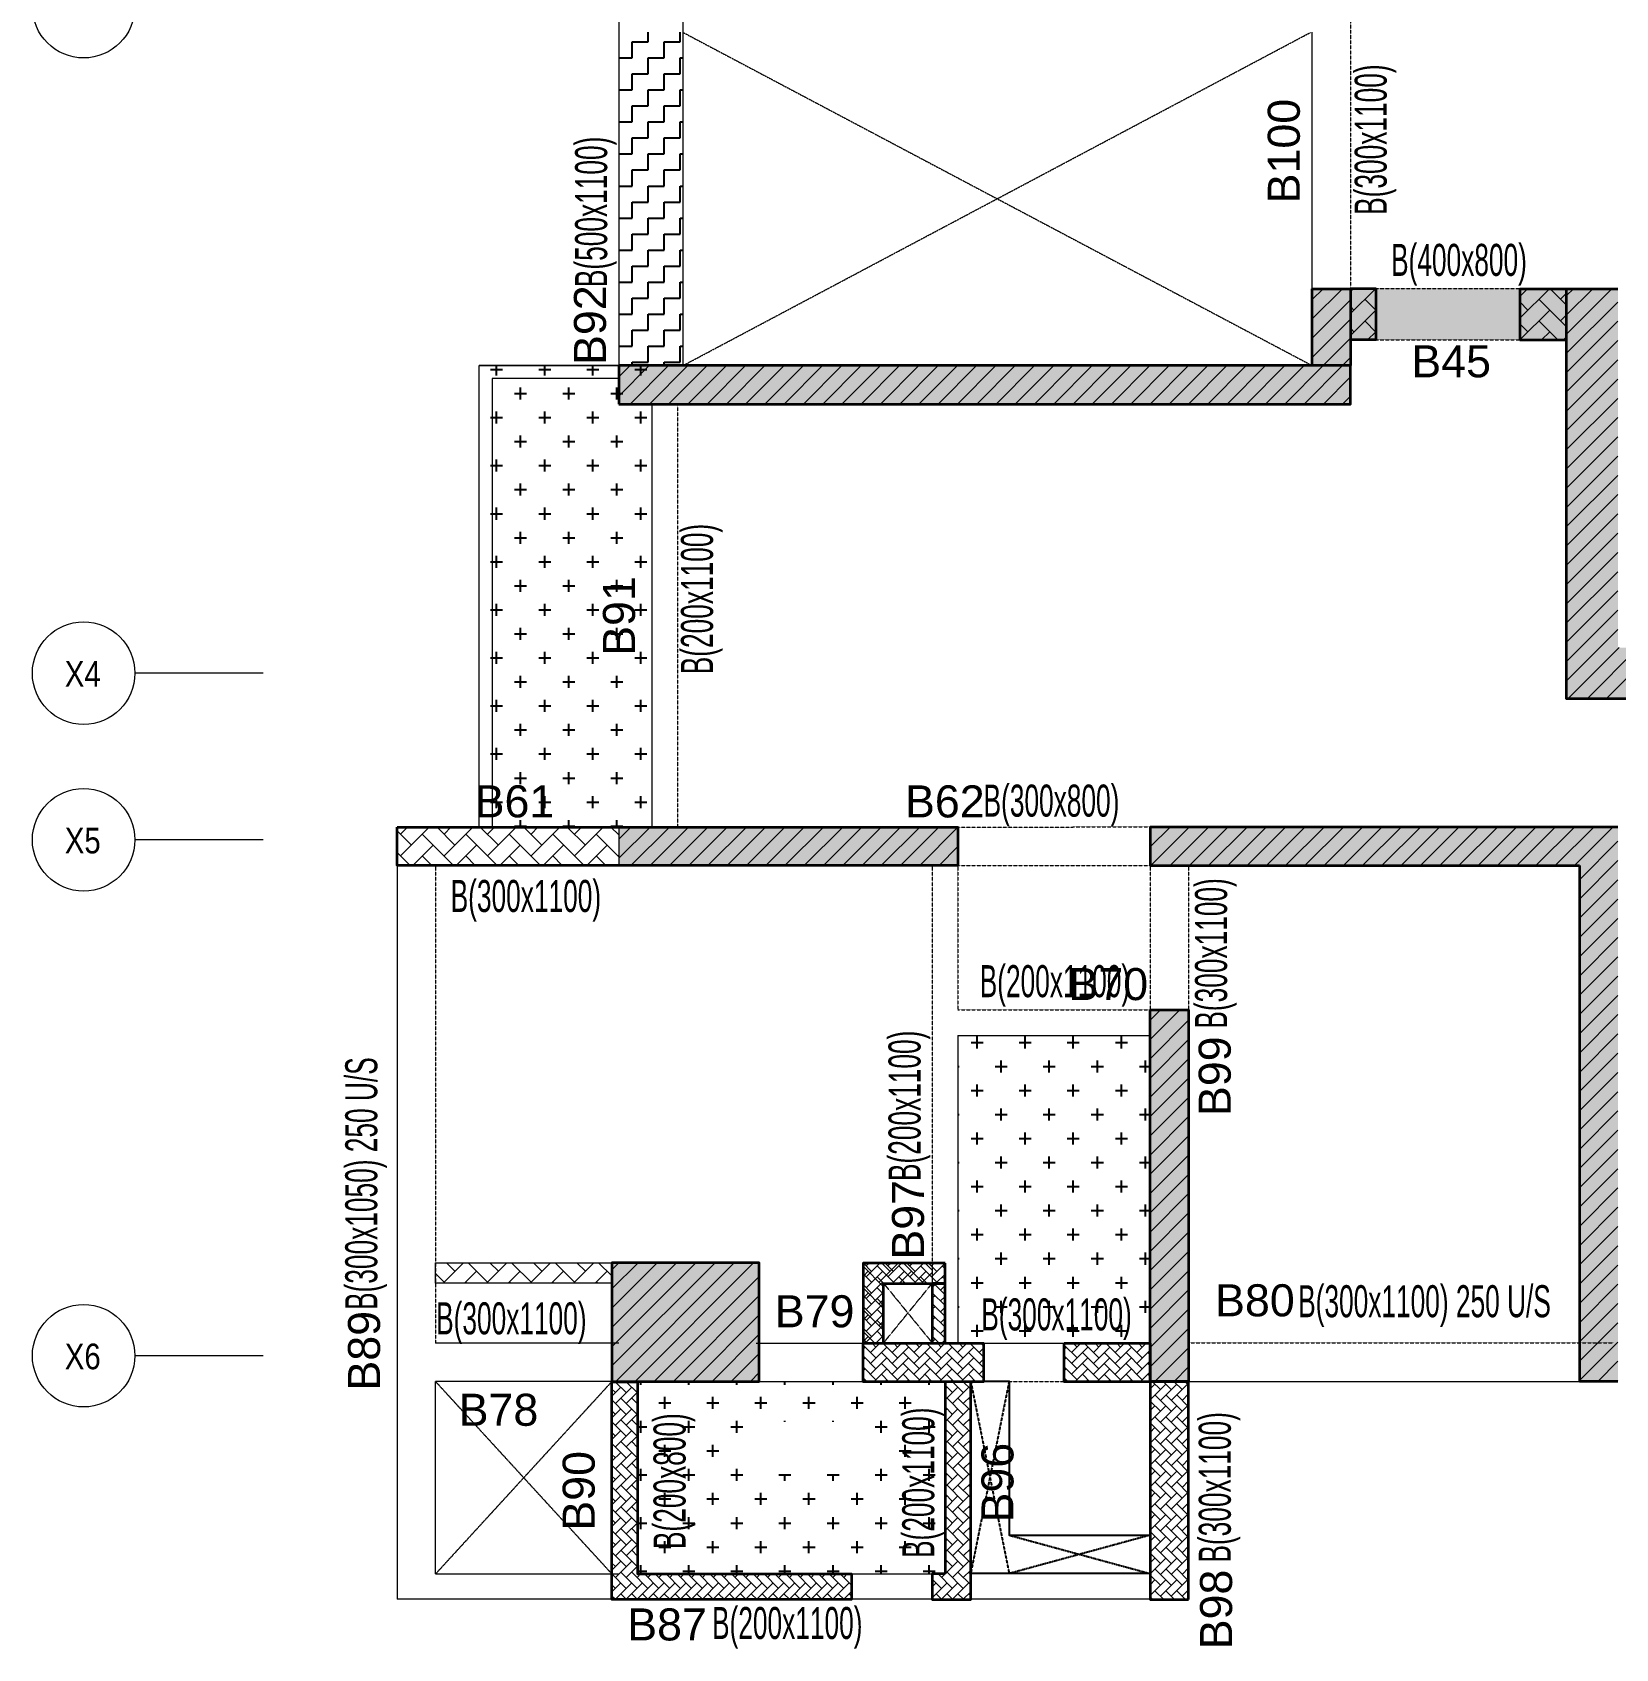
# Model space of a CAD drawing. Header units: millimetres. Extents: x 41 to 69485, y 10 to 32708.
# Drawn here: x 41 to 12396, y 5094 to 17704 of the extents above; entities that cross this region are included whole.
import ezdxf
from ezdxf.enums import TextEntityAlignment as Align

# ---------------------------------------------------------------- set-up
doc = ezdxf.new("R2010")
doc.units = ezdxf.units.MM
doc.linetypes.add('Grid Line', pattern=[2222.5, 1270, -317.5, 317.5, -317.5])
doc.linetypes.add('HIDDEN', pattern=[0.375, 0.25, -0.125])
for name, color, linetype, lineweight in [('A-GRIDS', 8, 'Continuous', 9), ('A-HIDD-ABVE', 8, 'HIDDEN', 20), ('S-BEAM', 7, 'Continuous', 18), ('S-BEAM-IDEN', 2, 'Continuous', 9), ('S-COL HATCH', 9, 'Continuous', 0), ('S-COLS', 5, 'Continuous', 35), ('S-GRIDS', 8, 'Continuous', 9), ('S-WALL', 4, 'Continuous', 18)]:
    doc.layers.add(name, color=color, linetype=linetype, lineweight=lineweight)
for name, color, linetype in [('Beam Nos', 7, 'Continuous'), ('changes', 7, 'Continuous'), ('CUTOUT', 4, 'Continuous'), ('SUNK SLAB', 8, 'Continuous')]:
    doc.layers.add(name, color=color, linetype=linetype)
doc.styles.add('Arial Narrow', font='ARIALN.TTF', dxfattribs={"height": 400})
doc.styles.add('SC-BBS1', font='SansSerif')
doc.styles.add('Swis721 LtCn BT', font='swisscl.ttf', dxfattribs={"width": 0.9, "height": 233.355162})
pattern_1 = [(45, (-31890644.18, 20635841.75), (-75.1300955, 75.1300955), [])]
pattern_2 = [(0, (-31349570.3, 21123636.32), (187.5, 187.5), [93.75, -281.25]), (90, (-31349523.43, 21123589.45), (-187.5, 187.5), [93.75, -281.25])]
pattern_3 = [(45, (-31609283, 20752631.54), (0, 169.7056275), [360, -120]), (135, (-31609198.14, 20752716.4), (1e-14, 169.7056275), [360, -120])]
pattern_4 = [(315, (-31091886.604, 20694843.886), (84.85281374, -1e-14), [180, -60]), (45, (-31091844.18, 20694801.46), (84.85281374, -2e-14), [180, -60])]

# ---------------------------------------------------------------- blocks, each defined once
blk = doc.blocks.new('A$Cebf64a2d')
at = {"layer": 'S-COL HATCH', "transparency": 33554687}
h = blk.add_hatch(dxfattribs=at)
h.set_pattern_fill('ANSI31', color=256, scale=850)
h.set_pattern_definition(pattern_1)
h.paths.add_polyline_path([(7140, 8675), (7439, 8675), (7439, 9275), (7140, 9275)])
h = blk.add_hatch(dxfattribs=at)
h.set_pattern_fill('ANSI31', color=256, scale=850)
h.set_pattern_definition(pattern_1)
h.paths.add_polyline_path([(14479, 6075), (14479, 6475), (9525, 6475), (9525, 9275), (9125, 9275), (9125, 6075)])
h = blk.add_hatch(dxfattribs=at)
h.set_pattern_fill('ANSI31', color=256, scale=850)
h.set_pattern_definition(pattern_1)
h.paths.add_polyline_path([(1729, 8675), (1729, 8375), (7439, 8375), (7439, 8675)])
h = blk.add_hatch(dxfattribs=at)
h.set_pattern_fill('ANSI31', color=256, scale=850)
h.set_pattern_definition(pattern_1)
h.paths.add_polyline_path([(4375, 5075), (1729, 5075), (1729, 4775), (4375, 4775)])
h = blk.add_hatch(dxfattribs=at)
h.set_pattern_fill('ANSI31', color=256, scale=850)
h.set_pattern_definition(pattern_1)
h.paths.add_polyline_path([(9525, 5075), (5875, 5075), (5875, 4775), (9225, 4775), (9225, 750), (9525, 750)])
h = blk.add_hatch(dxfattribs=at)
h.set_pattern_fill('ANSI31', color=256, scale=850)
h.set_pattern_definition(pattern_1)
h.paths.add_polyline_path([(6175, 3648), (5875, 3648), (5875, 750), (6175, 750)])
h = blk.add_hatch(dxfattribs=at)
h.set_pattern_fill('ANSI31', color=256, scale=850)
h.set_pattern_definition(pattern_1)
h.paths.add_polyline_path([(2825, 1675), (1675, 1675), (1675, 750), (2825, 750)])
at = {"layer": 'S-BEAM', "color": 5, "elevation": 0}
for points in [[(300, 1675), (1675, 1675), (1675, 1515), (300, 1515)], [(4175, 1675), (4175, 1515), (3795, 1515), (3795, 1048), (3635, 1048), (3635, 1675)]]:
    blk.add_lwpolyline(points, close=True, dxfattribs=at)
at = {"layer": 'S-COL HATCH', "transparency": 33554687}
blk.add_line((1729, 5075), (1729, 4775), dxfattribs=at)
at = {"layer": 'S-COLS'}
for p, q in [((9525, 5075), (5875, 5075)), ((5875, 5075), (5875, 4775)), ((5875, 4775), (9225, 4775)), ((9225, 4775), (9225, 750)), ((9525, 750), (9225, 750))]:
    blk.add_line(p, q, dxfattribs=at)
at = {"layer": 'S-COLS', "color": 5, "elevation": 0}
blk.add_lwpolyline([(7140, 9275), (7439, 9275), (7439, 8675), (7140, 8675)], close=True, dxfattribs=at)
at = {"layer": 'S-COLS', "elevation": 0}
blk.add_lwpolyline([(20279, 6075), (9125, 6075), (9125, 9275), (9525, 9275)], dxfattribs=at)
for points in [[(1729, 8375), (7439, 8375), (7439, 8675), (1729, 8675)], [(0, 5075), (4375, 5075), (4375, 4775), (0, 4775)], [(5875, 3648), (6175, 3648), (6175, 750), (5875, 750)], [(1675, 750), (2825, 750), (2825, 1675), (1675, 1675)]]:
    blk.add_lwpolyline(points, close=True, dxfattribs=at)
blk = doc.blocks.new('A$C2f35dc8c')
at = {"layer": 'S-COL HATCH', "transparency": 33554687}
h = blk.add_hatch(color=256, dxfattribs=at)
h.dxf.hatch_style = 1
h.paths.add_polyline_path([(7140, 8675), (7439, 8675), (7439, 9275), (7140, 9275)])
at = {"layer": 'S-COL HATCH'}
h = blk.add_hatch(dxfattribs=at)
h.set_pattern_fill('AR-HBONE', color=256, scale=30)
h.set_pattern_definition(pattern_3)
h.paths.add_polyline_path([(7640, 8875), (7640, 9275), (7440, 9275), (7440, 8875)])
h = blk.add_hatch(dxfattribs=at)
h.set_pattern_fill('AR-HBONE', color=256, scale=30)
h.set_pattern_definition(pattern_3)
h.paths.add_polyline_path([(9125, 8875), (9125, 9275), (8760, 9275), (8760, 8875), (8849, 8875)])
at = {"layer": 'S-COL HATCH', "transparency": 33554687}
h = blk.add_hatch(color=256, dxfattribs=at)
h.dxf.hatch_style = 1
h.paths.add_polyline_path([(14479, 6075), (14479, 6475), (9525, 6475), (9525, 9275), (9125, 9275), (9125, 6075)])
h = blk.add_hatch(color=256, dxfattribs=at)
h.dxf.hatch_style = 1
h.paths.add_polyline_path([(1729, 8675), (1729, 8375), (7439, 8375), (7439, 8675)])
at = {"layer": 'S-COL HATCH'}
h = blk.add_hatch(dxfattribs=at)
h.set_pattern_fill('AR-HBONE', color=256, scale=30)
h.set_pattern_definition([(45, (-31792792.5, 20735559.75), (0, 169.7056275), [360, -120]), (135, (-31792707.64, 20735644.6), (1e-14, 169.7056275), [360, -120])])
h.paths.add_polyline_path([(1729, 4775), (1729, 5075), (0, 5075), (0, 4775)])
at = {"layer": 'S-COL HATCH', "transparency": 33554687}
h = blk.add_hatch(color=256, dxfattribs=at)
h.dxf.hatch_style = 1
h.paths.add_polyline_path([(4375, 5075), (1729, 5075), (1729, 4775), (4375, 4775)])
h = blk.add_hatch(color=256, dxfattribs=at)
h.dxf.hatch_style = 1
h.paths.add_polyline_path([(9525, 5075), (5875, 5075), (5875, 4775), (9225, 4775), (9225, 750), (9525, 750)])
h = blk.add_hatch(color=256, dxfattribs=at)
h.dxf.hatch_style = 1
h.paths.add_polyline_path([(6175, 3648), (5875, 3648), (5875, 750), (6175, 750)])
at = {"layer": 'S-COL HATCH'}
h = blk.add_hatch(dxfattribs=at)
h.set_pattern_fill('AR-HBONE', color=256, scale=30)
h.set_pattern_definition([(45, (-31792792.5, 20635841.75), (0, 169.7056275), [360, -120]), (135, (-31792707.64, 20635926.6), (1e-14, 169.7056275), [360, -120])])
h.paths.add_polyline_path([(4175, 1675), (4175, 1515), (3795, 1515), (3795, 1048), (3635, 1048), (3635, 1675)])
h.paths.add_polyline_path([(300, 1675), (1675, 1675), (1675, 1515), (300, 1515)])
at = {"layer": 'S-COL HATCH', "transparency": 33554687}
h = blk.add_hatch(color=256, dxfattribs=at)
h.dxf.hatch_style = 1
h.paths.add_polyline_path([(2825, 1675), (1675, 1675), (1675, 750), (2825, 750)])
blk.add_line((1729, 5075, 0), (1729, 4775, 0), dxfattribs=at)
at = {"layer": 'S-COLS'}
for p, q in [((7640, 9275, 0), (7439, 9275, 0)), ((7640, 8875, 0), (7640, 9275, 0)), ((8760, 9275, 0), (8760, 8875, 0)), ((8760, 9275, 0), (9125, 9275, 0)), ((7640, 8875, 0), (7439, 8875, 0)), ((8760, 8875, 0), (9125, 8875, 0)), ((9525, 5075, 0), (5875, 5075, 0)), ((5875, 5075, 0), (5875, 4775, 0)), ((5875, 4775, 0), (9225, 4775, 0)), ((9225, 4775, 0), (9225, 750, 0)), ((9525, 750, 0), (9225, 750, 0))]:
    blk.add_line(p, q, dxfattribs=at)
at = {"layer": 'S-COLS', "color": 5, "elevation": 0}
blk.add_lwpolyline([(7140, 9275), (7439, 9275), (7439, 8675), (7140, 8675)], close=True, dxfattribs=at)
at = {"layer": 'S-COLS', "elevation": 0}
blk.add_lwpolyline([(20279, 6075), (9125, 6075), (9125, 9275), (9525, 9275)], dxfattribs=at)
for points in [[(1729, 8375), (7439, 8375), (7439, 8675), (1729, 8675)], [(0, 5075), (4375, 5075), (4375, 4775), (0, 4775)], [(5875, 3648), (6175, 3648), (6175, 750), (5875, 750)], [(1675, 750), (2825, 750), (2825, 1675), (1675, 1675)]]:
    blk.add_lwpolyline(points, close=True, dxfattribs=at)
blk = doc.blocks.new('A$C6614787e')
at = {"layer": 'S-COL HATCH'}
h = blk.add_hatch(dxfattribs=at)
h.set_pattern_fill('AR-HBONE', color=256, scale=15)
h.set_pattern_definition([(45, (-31102020.92, 20625022.12), (0, 84.85281374), [180, -60]), (135, (-31101978.495, 20625064.55), (7e-15, 84.85281374), [180, -60])])
h.paths.add_polyline_path([(2600, 2625), (1960, 2625), (1960, 2000), (2120, 2000), (2120, 2466), (2600, 2466)])
h = blk.add_hatch(dxfattribs=at)
h.set_pattern_fill('AR-HBONE', color=256, scale=15)
h.set_pattern_definition([(45, (0, 0), (0, 84.8528), [180, -60]), (135, (42.426, 42.426), (7e-15, 84.8528), [180, -60])])
h.paths.add_polyline_path([(2600, 2466), (2500, 2466), (2500, 2000), (2600, 2000)])
h = blk.add_hatch(dxfattribs=at)
h.set_pattern_fill('AR-HBONE', color=256, scale=15)
h.set_pattern_definition([(45, (-31364182.66, 21103765.56), (0, 84.85281374), [180, -60]), (135, (-31364140.23, 21103807.99), (7e-15, 84.85281374), [180, -60])])
h.paths.add_polyline_path([(2900, 1700), (2900, 2000), (1960, 2000), (1960, 1700)])
h = blk.add_hatch(dxfattribs=at)
h.set_pattern_fill('AR-HBONE', color=256, scale=15)
h.set_pattern_definition([(45, (-31362782.653, 21103765.56), (0, 84.85281374), [180, -60]), (135, (-31362740.227, 21103807.99), (7e-15, 84.85281374), [180, -60])])
h.paths.add_polyline_path([(4200, 1700), (4200, 2000), (3530, 2000), (3530, 1700)])
h = blk.add_hatch(dxfattribs=at)
h.set_pattern_fill('AR-HBONE', color=256, scale=15, angle=-90)
h.set_pattern_definition(pattern_4)
edge = h.paths.add_edge_path()
edge.add_line((200, 1700), (200, 200))
edge.add_line((200, 200), (1870, 200))
edge.add_line((1870, 200), (1870, 0))
edge.add_line((1870, 0), (0, 0))
edge.add_line((0, 0), (0, 1700))
edge.add_line((0, 1700), (200, 1700))
h = blk.add_hatch(dxfattribs=at)
h.set_pattern_fill('AR-HBONE', color=256, scale=15, angle=-90)
h.set_pattern_definition(pattern_4)
h.paths.add_polyline_path([(2600, 200), (2500, 200), (2500, 0), (2800, 0), (2800, 1700), (2600, 1700)])
h = blk.add_hatch(dxfattribs=at)
h.set_pattern_fill('AR-HBONE', color=256, scale=15, angle=-90)
h.set_pattern_definition([(315, (21106265.21, 31371048.637), (84.85281374, -2e-14), [180, -60]), (45, (21106307.64, 31371006.21), (84.85281374, -2e-14), [180, -60])])
h.paths.add_polyline_path([(4200, 0), (4500, 0), (4500, 1700), (4200, 1700)])
at = {"layer": 'S-COLS', "elevation": 0}
for points in [[(2600, 2625), (1960, 2625), (1960, 2000), (2120, 2000), (2120, 2466), (2600, 2466), (2600, 2625)], [(200, 1700), (200, 200), (1870, 200), (1870, 0), (0, 0), (0, 1700), (200, 1700)]]:
    blk.add_lwpolyline(points, dxfattribs=at)
for points in [[(2600, 2466), (2500, 2466), (2500, 2000), (2600, 2000)], [(1960, 2000), (2900, 2000), (2900, 1700), (1960, 1700)], [(3530, 2000), (4200, 2000), (4200, 1700), (3530, 1700)], [(2600, 200), (2500, 200), (2500, 0), (2800, 0), (2800, 1700), (2600, 1700)], [(4500, 0), (4500, 1700), (4200, 1700), (4200, 0)]]:
    blk.add_lwpolyline(points, close=True, dxfattribs=at)
blk = doc.blocks.new('A$C80c03267')
at = {"layer": 'CUTOUT', "color": 8, "linetype": 'HIDDEN'}
for p, q in [((-75, -11925), (-375, -13425)), ((-375, -11925), (-75, -13425)), ((-75, -13125), (1025, -13425)), ((1025, -13125), (-75, -13425))]:
    blk.add_line(p, q, dxfattribs=at)
at = {"layer": 'CUTOUT'}
blk.add_lwpolyline([(-375, -11925), (-75, -11925), (-75, -13125), (1025, -13125), (1025, -13425), (-375, -13425), (-375, -11925)], dxfattribs=at)
blk = doc.blocks.new('Grid - Type 1 Structural-6743905-11TH FLOOR LVL')
at = {"layer": 'A-GRIDS'}
blk.add_circle((0, 0), 4, dxfattribs=at)
blk = doc.blocks.new('A$Cf2260b48')
at = {"layer": 'S-GRIDS', "linetype": 'Grid Line'}
for p, q in [((-10572, -200), (-11572, -200)), ((-10572, -1500), (-11572, -1500)), ((-10572, -5525), (-11572, -5525))]:
    blk.add_line(p, q, dxfattribs=at)
at = {"layer": 'A-GRIDS', "xscale": 99.99999999999991, "yscale": 99.99999999999991, "zscale": 99.99999999999991, "rotation": 89.99999999999982}
for p in [(-11972, 5000), (-11972, -200), (-11972, -1500), (-11972, -5525)]:
    blk.add_blockref('Grid - Type 1 Structural-6743905-11TH FLOOR LVL', p, dxfattribs=at)
at = {"layer": 'A-GRIDS', "lineweight": 18, "char_height": 200, "width": 352.74, "attachment_point": 1, "style": 'Arial Narrow'}
for s, insert in [('X4', (-12119, -106)), ('X5', (-12119, -1406)), ('X6', (-12119, -5431))]:
    blk.add_mtext(s, dxfattribs=dict(at, insert=insert))

msp = doc.modelspace()

# ---------------------------------------------------------------- hatches: boundary and pattern name
at = {"layer": 'SUNK SLAB'}
h = msp.add_hatch(dxfattribs=at)
h.set_pattern_fill('ZIGZAG', color=8, scale=1000, style=0)
h.set_pattern_definition([(0, (-31789903.9, 20737405.89), (125, 125), [125, -125]), (90, (-31789778.9, 20737405.89), (-125, 125), [125, -125])])
h.paths.add_polyline_path([(50778, 19404.5), (50578, 19404.5), (50578, 18004.5), (50778, 18004.5)])
h.paths.add_polyline_path([(52007.9, 15704.5), (50322.3, 15704.5), (50322.3, 15304.5), (52007.9, 15304.5)])
h.paths.add_polyline_path([(11758, 19404.5), (11718, 19404.5), (11718, 19404.5), (11558, 19404.5), (11558, 18004.5), (11758, 18004.5)])
h.paths.add_polyline_path([(12013.6, 15704.5), (10328, 15704.5), (10328, 15704.5), (10328, 15304.5), (12013.6, 15304.5)])
h = msp.add_hatch(dxfattribs=at)
h.set_pattern_fill('ZIGZAG', color=8, scale=1000, style=0)
h.set_pattern_definition([(0, (-31789903.89, 20732755.35), (125, 125), [125, -125]), (90, (-31789778.89, 20732755.35), (-125, 125), [125, -125])])
h.paths.add_polyline_path([(5118, 17704.5), (4618, 17704.5), (4618, 15104.5), (5118, 15104.5)])
h = msp.add_hatch(dxfattribs=at)
h.set_pattern_fill('CROSS', color=8, scale=750, style=0)
h.set_pattern_definition(pattern_2)
h.paths.add_polyline_path([(4878, 15104.5), (3528, 15110.9), (3528, 11510.9), (4878, 11504.5)])
h = msp.add_hatch(dxfattribs=at)
h.set_pattern_fill('CROSS', color=8, scale=750, style=0)
h.set_pattern_definition([(0, (-31349570.3, 21123636.31), (187.5, 187.5), [93.75, -281.25]), (90, (-31349523.43, 21123589.44), (-187.5, 187.5), [93.75, -281.25])])
h.paths.add_polyline_path([(8763.6, 9877.1), (7263.6, 9877.1), (7263.6, 7477.1), (8763.6, 7477.1)])
h.paths.add_polyline_path([(7383.9, 7434.8), (8782.4, 7434.8), (8782.4, 7962), (7383.9, 7962)], flags=9)
h = msp.add_hatch(dxfattribs=at)
h.set_pattern_fill('CROSS', color=8, scale=750, style=0)
h.set_pattern_definition(pattern_2)
h.paths.add_polyline_path([(7163.6, 5678.3), (7163.6, 7179.3), (4763.6, 7177.3), (4763.6, 5676.9)])
h.paths.add_polyline_path([(5596.9, 6450.5), (5596.9, 6862.3), (6574.4, 6862.3), (6574.4, 6450.5)], flags=0)
h.paths.add_polyline_path([(5225.8, 5808.2), (5225.8, 7081.4), (4698.6, 7081.4), (4698.6, 5808.2)], flags=9)
h.paths.add_polyline_path([(7221.1, 5801.2), (7221.1, 7074.5), (6693.9, 7074.5), (6693.9, 5801.2)], flags=9)
h.paths.add_polyline_path([(5551, 6398), (6600.7, 6398), (6600.7, 6916.1), (5551, 6916.1)], flags=24)

# ---------------------------------------------------------------- linework, layer by layer
at = {"layer": 'A-HIDD-ABVE', "linetype": 'HIDDEN'}
for p, q in [((5118, 17704.5), (10028.3, 15104.5)), ((5118, 15104.5), (10016.3, 17704.5, 0)), ((6683.6, 7944.5), (7063.6, 7479.3)), ((6683.6, 7479.3), (7063.6, 7944.5)), ((4563.6, 5676.9), (3188.6, 7177.3)), ((3188.6, 5676.9), (4563.6, 7177.3))]:
    msp.add_line(p, q, dxfattribs=at)
at = {"layer": 'S-BEAM'}
for p, q in [((4618, 18604.5), (4618, 15104.5)), ((5118, 18604.5), (5118, 15104.5)), ((10028.3, 15704.5), (10028.3, 17704.5, 0)), ((4878, 15104.5), (3528, 15104.5)), ((3528, 11504.5), (3528, 15104.5)), ((4878, 11504.5), (4878, 14804.5)), ((2888.6, 11204.5), (2888.6, 5479.3)), ((7263.6, 9877.1), (8763.6, 9877.1)), ((7263.6, 9877.1), (7263.6, 7477.1)), ((6683.6, 7944.5), (7063.6, 7944.5)), ((6683.6, 7944.5), (6683.6, 7477.1)), ((7063.6, 7944.5), (7063.6, 7477.1)), ((4618, 7477.1), (3188.6, 7477.1)), ((5688.6, 7477.1), (8763.6, 7477.1)), ((4769.2, 7177.3), (3188.6, 7177.3)), ((3188.6, 5676.9), (3188.6, 7177.3)), ((4563.6, 7177.3), (4563.6, 5676.9)), ((4763.6, 7177.3), (7163.6, 7179.3)), ((4763.6, 7177.3), (4763.6, 5676.9)), ((7163.6, 7179.3), (7163.6, 5679.3)), ((7363.6, 7179.3), (7563.6, 7179.3)), ((7363.6, 7179.3), (7363.6, 5679.3)), ((8344.1, 7179.3), (8763.6, 7179.3)), ((8763.6, 7179.3), (8764.5, 5679.3)), ((9063.6, 7179.3), (12379.2, 7179.3)), ((9063.6, 7179.3), (9063.6, 5479.3)), ((3186.6, 5676.9), (4618, 5676.9)), ((4818, 5676.9), (7163.6, 5678.3)), ((7363.6, 5678.4), (8763.6, 5679.3)), ((9063.6, 5479.3), (2888.6, 5479.3))]:
    msp.add_line(p, q, dxfattribs=at)
at = {"layer": 'S-BEAM', "linetype": 'HIDDEN'}
for p, q in [((10328, 18004.5), (10328, 15704.5)), ((10328, 15704.5), (12013.6, 15704.5)), ((10328, 15304.5), (12013.6, 15304.5)), ((5078, 11504.5), (5078, 14804.5)), ((7263.6, 11504.1), (8763.6, 11504.5)), ((3188.6, 11204.5), (3188.6, 7477.1)), ((7063.6, 11204.5), (7063.6, 7944.5)), ((7263.6, 11204.5), (7263.6, 10077.1)), ((7263.6, 11204.5), (8763.6, 11204.5)), ((8763.6, 11204.5), (8763.6, 10077.1)), ((9063.6, 11204.5), (9063.6, 10077.1)), ((7263.6, 10077.1), (8763.6, 10077.1)), ((9063.6, 7479.3), (12379.2, 7479.3)), ((7563.6, 7179.3), (8413.6, 7179.3))]:
    msp.add_line(p, q, dxfattribs=at)
at = {"layer": 'S-WALL', "color": 7}
for p, q in [((3528.6, 15104.5), (4618.6, 15104.5)), ((3528.6, 11504.5), (3528.6, 15104.5)), ((4618.6, 15004.5), (3628.6, 15004.5)), ((3628.6, 15004.5), (3628.6, 11504.5))]:
    msp.add_line(p, q, dxfattribs=at)

# ---------------------------------------------------------------- block references
at = {"layer": 'Beam Nos'}
msp.add_blockref('A$C80c03267', (7738.4, 19104.4), dxfattribs=at)
at = {"layer": 'changes'}
for name, p in [('A$C2f35dc8c', (2888.6, 6429.3)), ('A$Cebf64a2d', (2888.6, 6429.3)), ('A$C6614787e', (4563.6, 5476.7))]:
    msp.add_blockref(name, p, dxfattribs=at)
at = {"layer": 'S-WALL'}
msp.add_blockref('A$Cf2260b48', (12413.6, 12904.5), dxfattribs=at)

# ---------------------------------------------------------------- texts
at = {"layer": 'Beam Nos', "style": 'SC-BBS1'}
for s, p in [('B100', (10006.6, 16777.9, 0)), ('B92', (4592.7, 15420, 0)), ('B91', (4819, 13150.6)), ('B99', (9467.6, 9559.9, 0)), ('B97', (7074.1, 8439.7, 0)), ('B89', (2829.6, 7417.9)), ('B96', (7772.3, 6388.7)), ('B90', (4504.6, 6325)), ('B98', (9478.1, 5399.4, 0))]:
    msp.add_text(s, height=250, rotation=90, dxfattribs=at).set_placement(p, align=Align.BOTTOM_CENTER)
for s, p in [('B45', (11112.6, 14937.9)), ('B61', (3803.6, 11504.5)), ('B62', (7161.6, 11504.1)), ('B70', (8437.3, 10078.6)), ('B79', (6145.6, 7525.9)), ('B80', (9581.3, 7611.6)), ('B78', (3678.8, 6757.6)), ('B87', (4994.1, 5082.7))]:
    msp.add_text(s, height=250, dxfattribs=at).set_placement(p, align=Align.BOTTOM_CENTER)
at = {"layer": 'S-BEAM-IDEN', "style": 'Swis721 LtCn BT', "width": 0.8}
for s, rotation, p in [('B(300x1100)', 90, (10609.7, 16280.3)), ('B(500x1100)', 90, (4526.6, 15716.6)), ('B(400x800)', 360, (10643.8, 15803.9)), ('B(200x1100)', 90, (5352.6, 12695.9)), ('B(300x800)', 360, (7463.9, 11585.1)), ('B(300x1100)', 90, (9364.1, 9931)), ('B(200x1100)', 360, (7433.9, 10176.5)), ('B(200x1100)', 90, (6972.2, 8741.8)), ('B(300x1050) 250 U/S', 90, (2733, 7736.2)), ('B(300x1100)', 360, (7446.4, 7576.5)), ('B(300x1100) 250 U/S', 360, (9918.9, 7679.4)), ('B(300x1100)', 360, (3192.2, 7545.8)), ('B(200x1100)', 90, (7079.4, 5801.1)), ('B(200x800)', 90, (5138.6, 5870.7)), ('B(300x1100)', 90, (9393.2, 5765.3)), ('B(200x1100)', 360, (5345.2, 5168.8))]:
    msp.add_text(s, height=250, rotation=rotation, dxfattribs=at).set_placement(p)
msp.add_text('B(300x1100)', height=250, dxfattribs=at).set_placement((3305.7, 10841.3))

doc.saveas('drawing.dxf')
